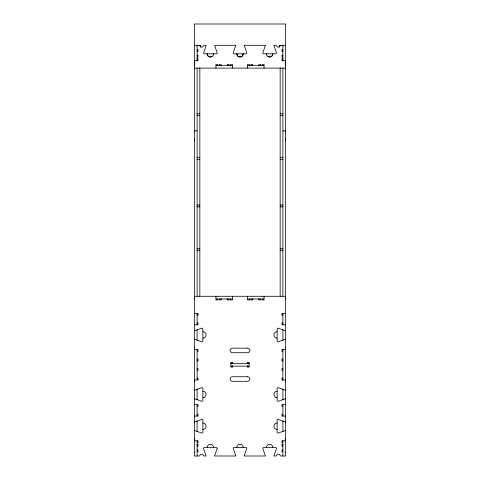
<?xml version="1.0" encoding="UTF-8"?>
<svg xmlns="http://www.w3.org/2000/svg" width="480" height="480" viewBox="0 0 480 480"><rect width="100%" height="100%" fill="white"/><g stroke="black" fill="none" stroke-linecap="round" stroke-linejoin="round"><path stroke-width="0.72" d="M194.364 65.376L194.364 61.422M285.636 65.376L285.636 61.422M213.486 54.438L213.546 53.814A3.198 3.198 0 0 1 210.348 57.012L209.364 56.85M271.908 56.076L272.838 53.814A3.192 3.192 0 0 1 269.652 57.006L267.768 56.4M212.232 56.4L210.354 57.006A3.198 3.198 0 0 1 207.15 53.808M270.636 56.85L269.646 57.006A3.192 3.192 0 0 1 266.46 53.82L266.514 54.438M280.968 45.294L280.11 45.906A1.824 1.824 0 0 1 276.666 45.906L276.078 45.336L273.882 45.294A0.912 0.912 0 0 0 273.924 45.558L276.492 52.902A0.912 0.912 0 0 1 275.58 53.814L263.712 53.814A0.912 0.912 0 0 1 262.8 52.902L265.374 45.558A0.912 0.912 0 0 0 265.41 45.294L244.236 45.294A0.912 0.912 0 0 0 244.272 45.558L246.846 52.902A0.912 0.912 0 0 1 245.934 53.814L234.066 53.814A0.912 0.912 0 0 1 233.154 52.902L235.728 45.558A0.912 0.912 0 0 0 235.764 45.294L214.59 45.294L217.2 52.902A0.912 0.912 0 0 1 216.288 53.814L204.42 53.814A0.912 0.912 0 0 1 203.574 53.238L206.076 45.558A0.912 0.912 0 0 0 206.118 45.294L203.922 45.336L203.334 45.906A1.824 1.824 0 0 1 199.89 45.906L199.032 45.294M285.294 130.878L285.636 130.86L282.894 130.86M194.364 45.294L200.754 45.294L200.754 47.124M285.636 45.294L279.246 45.294L279.246 47.124M197.106 49.554L198.018 49.554L198.018 51.378L197.106 51.378M282.894 49.554L281.982 49.554L281.982 51.378L282.894 51.378M197.106 55.182L198.018 55.182L198.018 57.006L197.106 57.006M282.894 55.182L281.982 55.182L281.982 57.006L282.894 57.006M197.106 58.68L198.018 58.68L198.018 60.51L194.364 60.51M282.894 58.68L281.982 58.68L281.982 60.51L285.636 60.51M194.364 62.334L194.82 62.334M285.18 62.334L285.636 62.334M215.964 65.376L232.518 65.376M247.482 65.376L264.036 65.376M194.364 68.112L285.636 68.112M197.106 113.748L199.842 113.748M280.158 113.748L282.894 113.748M197.106 115.572L199.842 115.572M280.158 115.572L282.894 115.572M197.106 130.86L194.364 130.86L194.706 130.878M194.364 130.944L194.706 130.944M194.364 131.046L194.706 131.046M194.364 131.184L194.706 131.184M194.364 131.346L194.706 131.346M194.364 131.532L194.706 131.532M194.364 131.724L194.706 131.724M285.18 131.922L285.636 131.922M285.18 138.924L285.636 138.924M194.364 139.116L194.706 139.116M194.364 139.314L194.706 139.314M194.364 139.5L194.706 139.5M194.364 139.662L194.706 139.662M194.364 139.8L194.706 139.8M194.364 139.902L194.706 139.902M194.364 139.968L194.706 139.968M285.18 139.986L285.636 139.986M197.106 157.554L199.842 157.554M280.158 157.554L282.894 157.554M197.106 159.378L199.842 159.378M280.158 159.378L282.894 159.378M197.106 205.014L199.842 205.014M280.158 205.014L282.894 205.014M197.106 206.838L199.842 206.838M280.158 206.838L282.894 206.838M197.106 248.82L199.842 248.82M280.158 248.82L282.894 248.82M197.106 250.65L199.842 250.65M280.158 250.65L282.894 250.65M194.364 296.28L285.636 296.28M194.364 298.11L194.82 298.11M285.18 298.11L285.636 298.11M215.964 299.022L232.392 299.022M247.608 299.022L264.036 299.022M194.364 313.392L198.018 313.392L198.018 315.222L197.106 315.222M285.636 313.392L281.982 313.392L281.982 315.222L282.894 315.222M197.106 322.98L198.018 322.98L198.018 324.804L194.364 324.804M282.894 322.98L281.982 322.98L281.982 324.804L285.636 324.804M194.364 347.694L194.82 347.694M285.18 347.694L285.636 347.694M194.364 349.524L198.018 349.524L198.018 351.348L197.106 351.348M285.636 349.524L281.982 349.524L281.982 351.348L282.894 351.348M197.106 359.106L198.018 359.106L198.018 360.93L197.106 360.93M282.894 359.106L281.982 359.106L281.982 360.93L282.894 360.93M230.874 363.366L249.126 363.366M230.874 366.102L249.126 366.102M197.106 368.538L198.018 368.538L198.018 370.362L197.106 370.362M282.894 368.538L281.982 368.538L281.982 370.362L282.894 370.362M197.106 378.12L198.018 378.12L198.018 379.944L194.364 379.944M282.894 378.12L281.982 378.12L281.982 379.944L285.636 379.944M194.364 381.768L194.82 381.768M285.18 381.768L285.636 381.768M194.364 404.664L198.018 404.664L198.018 406.488L197.106 406.488M285.636 404.664L281.982 404.664L281.982 406.488L282.894 406.488M197.106 414.246L198.018 414.246L198.018 416.07L194.364 416.07M282.894 414.246L281.982 414.246L281.982 416.07L285.636 416.07M194.364 438.966L194.82 438.966M285.18 438.966L285.636 438.966M194.364 440.79L198.018 440.79L198.018 442.614L197.106 442.614M285.636 440.79L281.982 440.79L281.982 442.614L282.894 442.614M197.106 444.288L198.018 444.288L198.018 446.112L197.106 446.112M282.894 444.288L281.982 444.288L281.982 446.112L282.894 446.112M197.106 449.916L198.018 449.916L198.018 451.74L197.106 451.74M282.894 449.916L281.982 449.916L281.982 451.74L282.894 451.74M194.364 452.352L194.82 452.352M285.18 452.352L285.636 452.352M238.122 56.4L240 57.006L241.878 56.4A3.198 3.198 0 0 0 243.198 53.814L242.658 55.59A3.18 3.18 0 0 1 241.224 56.766A3.198 3.198 0 0 1 236.802 53.814L237.342 55.59A3.18 3.18 0 0 0 238.242 56.472M208.092 56.076L207.162 53.814M282.894 45.294L282.894 61.038M282.894 68.112L282.894 296.28M282.894 313.392L282.894 324.804M282.894 329.538L282.894 340.458M282.894 349.062L282.894 380.4M282.894 389.004L282.894 399.924M282.894 404.664L282.894 416.07M282.894 420.804L282.894 431.7M282.894 440.79L282.894 456M280.158 67.806L280.158 296.28M264.036 68.112L264.036 64.464L262.206 64.464L262.206 65.376M264.036 296.28L264.036 299.934L262.206 299.934L262.206 299.022M260.688 65.376L260.688 64.464L258.864 64.464L258.864 65.376M260.688 299.022L260.688 299.934L258.864 299.934L258.864 298.47M252.78 65.376L252.78 64.464L250.95 64.464L250.95 65.376M252.78 298.47L252.78 299.934L250.95 299.934L250.95 299.022M249.432 65.376L249.432 64.464L247.608 64.464L247.608 68.112M249.432 299.022L249.432 299.934L247.608 299.934L247.608 296.28M247.908 362.448L247.908 363.756M247.908 365.712L247.908 367.014M247.302 363.366L247.302 362.448L249.126 362.448L249.126 367.014L247.302 367.014L247.302 366.102M232.698 363.366L232.698 362.448L230.874 362.448L230.874 367.014L232.698 367.014L232.698 366.102M232.392 68.112L232.392 64.464L230.568 64.464L230.568 65.376M232.392 296.28L232.392 299.934L230.568 299.934L230.568 299.022M232.092 362.448L232.092 363.756M232.092 365.712L232.092 367.014M229.05 65.376L229.05 64.464L227.22 64.464L227.22 65.376M229.05 299.022L229.05 299.934L227.22 299.934L227.22 298.47M221.136 65.376L221.136 64.464L219.312 64.464L219.312 65.376M221.136 298.47L221.136 299.934L219.312 299.934L219.312 299.022M217.794 65.376L217.794 64.464L215.964 64.464L215.964 68.112M217.794 299.022L217.794 299.934L215.964 299.934L215.964 296.28M199.842 67.806L199.842 296.28M197.106 45.294L197.106 61.038M197.106 68.112L197.106 296.28M197.106 313.392L197.106 324.804M197.106 329.538L197.106 340.458M197.106 349.524L197.106 379.944M197.106 389.004L197.106 399.924M197.106 404.664L197.106 416.07M197.106 420.804L197.106 431.7M197.106 440.79L197.106 456M207.156 447.48A3.192 3.192 0 0 1 210.354 444.288A3.192 3.192 0 0 1 213.546 447.48M236.808 447.48A3.192 3.192 0 0 1 240 444.288A3.192 3.192 0 0 1 243.192 447.48M266.454 447.48A3.192 3.192 0 0 1 269.646 444.288A3.192 3.192 0 0 1 272.844 447.48M285.636 390.24A0.912 0.912 0 0 1 285.372 390.204L278.028 387.63A0.912 0.912 0 0 0 277.116 388.548L277.116 400.41A0.912 0.912 0 0 0 278.028 401.322L285.372 398.754A0.912 0.912 0 0 1 285.636 398.712M277.116 397.674A3.192 3.192 0 0 1 273.924 394.476A3.192 3.192 0 0 1 277.116 391.284M285.636 422.016A0.912 0.912 0 0 1 285.372 421.98L278.028 419.412A0.912 0.912 0 0 0 277.116 420.324L277.116 432.186A0.912 0.912 0 0 0 278.028 433.098L285.372 430.53A0.912 0.912 0 0 1 285.636 430.494M277.116 429.45A3.192 3.192 0 0 1 273.924 426.252A3.192 3.192 0 0 1 277.116 423.06M194.364 430.494A0.912 0.912 0 0 1 194.628 430.53L201.972 433.098A0.912 0.912 0 0 0 202.884 432.186L202.884 420.324A0.912 0.912 0 0 0 201.972 419.412L194.628 421.98A0.912 0.912 0 0 1 194.364 422.016M194.364 398.712A0.912 0.912 0 0 1 194.628 398.754L201.972 401.322A0.912 0.912 0 0 0 202.884 400.41L202.884 388.548A0.912 0.912 0 0 0 201.972 387.63L194.628 390.204A0.912 0.912 0 0 1 194.364 390.24M202.884 423.06A3.192 3.192 0 0 1 206.076 426.252A3.192 3.192 0 0 1 202.884 429.45M202.884 391.284A3.192 3.192 0 0 1 206.076 394.476A3.192 3.192 0 0 1 202.884 397.674M285.636 339.222A0.912 0.912 0 0 0 285.372 339.264L278.028 341.832A0.912 0.912 0 0 1 277.116 340.92L277.116 329.052A0.912 0.912 0 0 1 278.028 328.14L285.372 330.714A0.912 0.912 0 0 0 285.636 330.75M277.116 338.184A3.192 3.192 0 0 1 273.924 334.986A3.192 3.192 0 0 1 277.116 331.794M194.364 330.75A0.912 0.912 0 0 0 194.628 330.714L201.972 328.14A0.912 0.912 0 0 1 202.884 329.052L202.884 340.92A0.912 0.912 0 0 1 201.972 341.832L194.628 339.264A0.912 0.912 0 0 0 194.364 339.222M202.884 331.794A3.192 3.192 0 0 1 206.076 334.986A3.192 3.192 0 0 1 202.884 338.184M217.2 448.392L214.626 455.736A0.912 0.912 0 0 0 214.59 456L235.764 456A0.912 0.912 0 0 0 235.728 455.736L233.154 448.392A0.912 0.912 0 0 1 234.066 447.48L245.934 447.48A0.912 0.912 0 0 1 246.846 448.392L244.272 455.736A0.912 0.912 0 0 0 244.236 456L265.41 456A0.912 0.912 0 0 0 265.374 455.736L262.8 448.392A0.912 0.912 0 0 1 263.712 447.48L275.58 447.48A0.912 0.912 0 0 1 276.492 448.392L273.924 455.736A0.912 0.912 0 0 0 273.882 456L275.808 456A0.912 0.912 0 0 0 276.666 455.394A1.824 1.824 0 0 1 280.11 455.394A0.912 0.912 0 0 0 280.968 456L285.636 456L285.636 24L194.364 24L194.364 456L199.032 456A0.912 0.912 0 0 0 199.89 455.394A1.824 1.824 0 0 1 203.334 455.394A0.912 0.912 0 0 0 204.192 456L206.118 456A0.912 0.912 0 0 0 206.076 455.736L203.508 448.392A0.912 0.912 0 0 1 204.42 447.48L216.288 447.48A0.912 0.912 0 0 1 217.2 448.392M247.608 348.15L232.392 348.15A2.28 2.28 0 0 0 230.112 350.436A2.28 2.28 0 0 0 232.392 352.716L247.608 352.716A2.28 2.28 0 0 0 249.888 350.436A2.28 2.28 0 0 0 247.608 348.15M247.608 376.752L232.392 376.752A2.28 2.28 0 0 0 230.112 379.032A2.28 2.28 0 0 0 232.392 381.312L247.608 381.312A2.28 2.28 0 0 0 249.888 379.032A2.28 2.28 0 0 0 247.608 376.752"/></g></svg>
